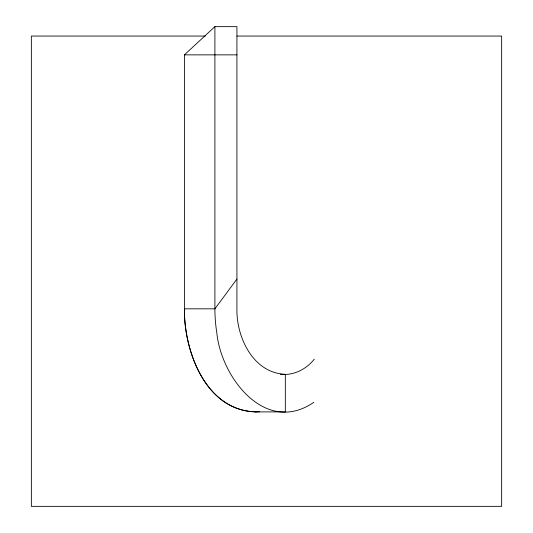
<?xml version="1.0" encoding="UTF-8"?>
<svg xmlns="http://www.w3.org/2000/svg" width="533" height="533" viewBox="0 0 533 533"><rect width="100%" height="100%" fill="white"/><g stroke="black" fill="none" stroke-linecap="round" stroke-linejoin="round"><path stroke-width="0.8" d="M236.932 279.039L214.906 308.827A89.637 52.481 -90 0 0 216.758 332.379C220.869 376.964 265.207 435.701 313.87 402.288M314.297 359.149C306.315 369.342 293.47 375.752 280.385 374.279M184.405 54.866L214.906 26.65L236.932 26.65L236.932 308.827C236.319 337.236 253.162 373.12 285.328 374.279L285.328 411.902L254.827 411.902C205.038 409.504 184.098 350.941 184.405 308.827L184.405 54.866L236.932 54.866M254.827 411.902L259.758 411.649C207.29 414.408 183.725 351.973 184.405 308.827L214.906 308.827L214.906 26.65M205.318 36.057L31.354 36.057L31.354 506.35L501.646 506.35L501.646 36.057L236.952 36.057"/></g></svg>
